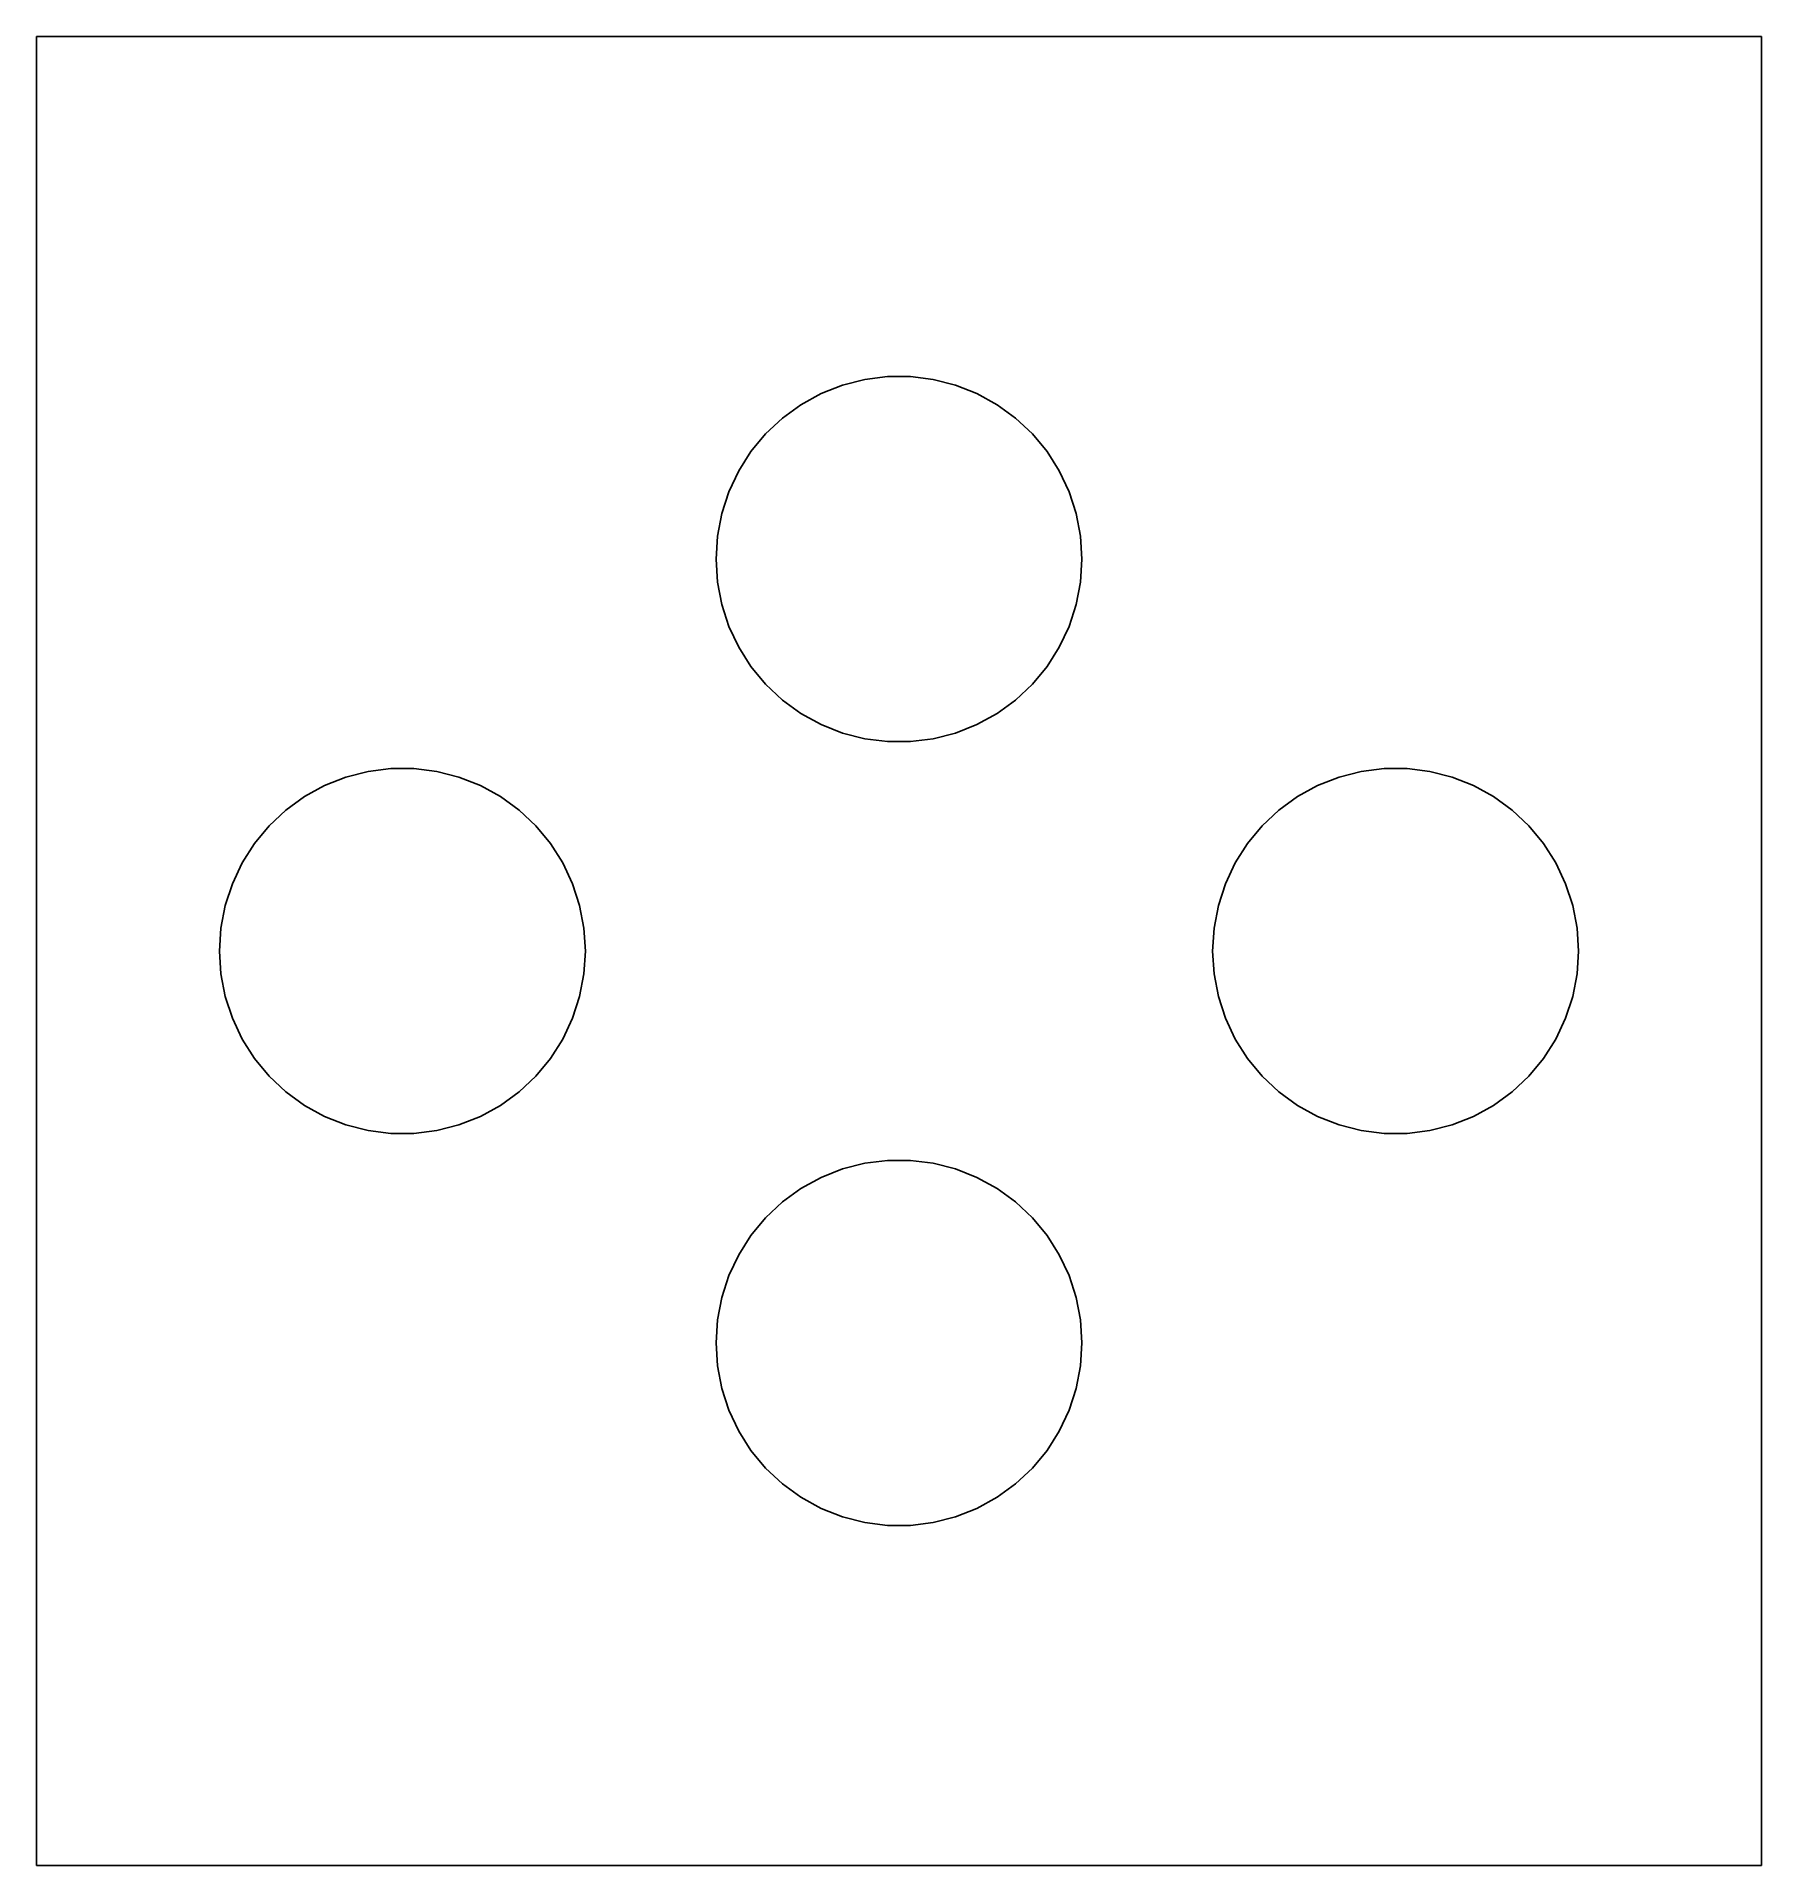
# Model space of a CAD drawing. Header units: metres. Extents: x 0 to 33, y -17.5 to 17.5.
import ezdxf

# ---------------------------------------------------------------- set-up
doc = ezdxf.new("R2010")
doc.units = ezdxf.units.M

msp = doc.modelspace()

# ---------------------------------------------------------------- linework, layer by layer
for p, q in [((33, 17.5), (0, 17.5)), ((0, 17.5), (0, -17.5)), ((33, -17.5), (33, 17.5)), ((15.4184, 10.8287), (15.8442, 10.938)), ((15.8442, 10.938), (16.2802, 10.9931)), ((16.2802, 10.9931), (16.7198, 10.9931)), ((16.7198, 10.9931), (17.1558, 10.938)), ((17.1558, 10.938), (17.5816, 10.8287)), ((14.6246, 10.4551), (15.0098, 10.6669)), ((15.0098, 10.6669), (15.4184, 10.8287)), ((17.5816, 10.8287), (17.9902, 10.6669)), ((17.9902, 10.6669), (18.3754, 10.4551)), ((13.9486, 9.8959), (14.269, 10.1968)), ((14.269, 10.1968), (14.6246, 10.4551)), ((18.3754, 10.4551), (18.731, 10.1968)), ((18.731, 10.1968), (19.0514, 9.8959)), ((13.6684, 9.55724), (13.9486, 9.8959)), ((19.0514, 9.8959), (19.3316, 9.55724)), ((13.4329, 9.18613), (13.6684, 9.55724)), ((19.3316, 9.55724), (19.5671, 9.18613)), ((13.2458, 8.78842), (13.4329, 9.18613)), ((19.5671, 9.18613), (19.7542, 8.78842)), ((13.11, 8.37041), (13.2458, 8.78842)), ((19.7542, 8.78842), (19.89, 8.37041)), ((13.0276, 7.93866), (13.11, 8.37041)), ((19.89, 8.37041), (19.9724, 7.93866)), ((13, 7.5), (13.0276, 7.93866)), ((19.9724, 7.93866), (20, 7.5)), ((13.0276, 7.06133), (13, 7.5)), ((20, 7.5), (19.9724, 7.06133)), ((13.11, 6.62958), (13.0276, 7.06133)), ((19.9724, 7.06133), (19.89, 6.62958)), ((13.2458, 6.21156), (13.11, 6.62958)), ((19.89, 6.62958), (19.7542, 6.21156)), ((13.4329, 5.81386), (13.2458, 6.21156)), ((19.7542, 6.21156), (19.5671, 5.81386)), ((13.6684, 5.44275), (13.4329, 5.81386)), ((19.5671, 5.81386), (19.3316, 5.44275)), ((13.9486, 5.10408), (13.6684, 5.44275)), ((19.3316, 5.44275), (19.0514, 5.10408)), ((14.269, 4.80319), (13.9486, 5.10408)), ((19.0514, 5.10408), (18.731, 4.80319)), ((14.6246, 4.54485), (14.269, 4.80319)), ((18.731, 4.80319), (18.3754, 4.54485)), ((15.0098, 4.3331), (14.6246, 4.54485)), ((15.4184, 4.1713), (15.0098, 4.3331)), ((17.9902, 4.3331), (17.5816, 4.1713)), ((18.3754, 4.54485), (17.9902, 4.3331)), ((15.8442, 4.06198), (15.4184, 4.1713)), ((16.2802, 4.0069), (15.8442, 4.06198)), ((16.7198, 4.0069), (16.2802, 4.0069)), ((17.1558, 4.06198), (16.7198, 4.0069)), ((17.5816, 4.1713), (17.1558, 4.06198)), ((5.1246, 2.95514), (5.50977, 3.16689)), ((5.50977, 3.16689), (5.91843, 3.32869)), ((5.91843, 3.32869), (6.34416, 3.438)), ((6.34416, 3.438), (6.78023, 3.49309)), ((6.78023, 3.49309), (7.21976, 3.49309)), ((7.21976, 3.49309), (7.65582, 3.438)), ((7.65582, 3.438), (8.08156, 3.32869)), ((8.08156, 3.32869), (8.49022, 3.16689)), ((8.49022, 3.16689), (8.87538, 2.95514)), ((24.1246, 2.95514), (24.5098, 3.16689)), ((24.5098, 3.16689), (24.9184, 3.32869)), ((24.9184, 3.32869), (25.3442, 3.438)), ((25.3442, 3.438), (25.7802, 3.49309)), ((25.7802, 3.49309), (26.2198, 3.49309)), ((26.2198, 3.49309), (26.6558, 3.438)), ((26.6558, 3.438), (27.0816, 3.32869)), ((27.0816, 3.32869), (27.4902, 3.16689)), ((27.4902, 3.16689), (27.8754, 2.95514)), ((4.76901, 2.69679), (5.1246, 2.95514)), ((8.87538, 2.95514), (9.23097, 2.69679)), ((23.769, 2.69679), (24.1246, 2.95514)), ((27.8754, 2.95514), (28.231, 2.69679)), ((4.44861, 2.3959), (4.76901, 2.69679)), ((9.23097, 2.69679), (9.55138, 2.3959)), ((23.4486, 2.3959), (23.769, 2.69679)), ((28.231, 2.69679), (28.5514, 2.3959)), ((4.16843, 2.05724), (4.44861, 2.3959)), ((9.55138, 2.3959), (9.83156, 2.05724)), ((23.1684, 2.05724), (23.4486, 2.3959)), ((28.5514, 2.3959), (28.8316, 2.05724)), ((3.93292, 1.68613), (4.16843, 2.05724)), ((9.83156, 2.05724), (10.0671, 1.68613)), ((22.9329, 1.68613), (23.1684, 2.05724)), ((28.8316, 2.05724), (29.0671, 1.68613)), ((3.74577, 1.28842), (3.93292, 1.68613)), ((10.0671, 1.68613), (10.2542, 1.28842)), ((22.7458, 1.28842), (22.9329, 1.68613)), ((29.0671, 1.68613), (29.2542, 1.28842)), ((3.60995, 0.87041), (3.74577, 1.28842)), ((10.2542, 1.28842), (10.39, 0.87041)), ((22.61, 0.87041), (22.7458, 1.28842)), ((29.2542, 1.28842), (29.39, 0.87041)), ((3.52759, 0.43866), (3.60995, 0.87041)), ((10.39, 0.87041), (10.4724, 0.43866)), ((22.5276, 0.43866), (22.61, 0.87041)), ((29.39, 0.87041), (29.4724, 0.43866)), ((3.5, 0), (3.52759, 0.43866)), ((10.4724, 0.43866), (10.5, 0)), ((22.5, 0), (22.5276, 0.43866)), ((29.4724, 0.43866), (29.5, 0)), ((3.52759, -0.43866), (3.5, 0)), ((10.5, 0), (10.4724, -0.43866)), ((22.5276, -0.43866), (22.5, 0)), ((29.5, 0), (29.4724, -0.43866)), ((3.60995, -0.87041), (3.52759, -0.43866)), ((10.4724, -0.43866), (10.39, -0.87041)), ((22.61, -0.87041), (22.5276, -0.43866)), ((29.4724, -0.43866), (29.39, -0.87041)), ((3.74577, -1.28842), (3.60995, -0.87041)), ((10.39, -0.87041), (10.2542, -1.28842)), ((22.7458, -1.28842), (22.61, -0.87041)), ((29.39, -0.87041), (29.2542, -1.28842)), ((3.93292, -1.68613), (3.74577, -1.28842)), ((10.2542, -1.28842), (10.0671, -1.68613)), ((22.9329, -1.68613), (22.7458, -1.28842)), ((29.2542, -1.28842), (29.0671, -1.68613)), ((4.16843, -2.05724), (3.93292, -1.68613)), ((10.0671, -1.68613), (9.83156, -2.05724)), ((23.1684, -2.05724), (22.9329, -1.68613)), ((29.0671, -1.68613), (28.8316, -2.05724)), ((4.44861, -2.3959), (4.16843, -2.05724)), ((9.83156, -2.05724), (9.55138, -2.3959)), ((23.4486, -2.3959), (23.1684, -2.05724)), ((28.8316, -2.05724), (28.5514, -2.3959)), ((4.76901, -2.69679), (4.44861, -2.3959)), ((9.55138, -2.3959), (9.23097, -2.69679)), ((23.769, -2.69679), (23.4486, -2.3959)), ((28.5514, -2.3959), (28.231, -2.69679)), ((5.1246, -2.95514), (4.76901, -2.69679)), ((9.23097, -2.69679), (8.87538, -2.95514)), ((24.1246, -2.95514), (23.769, -2.69679)), ((28.231, -2.69679), (27.8754, -2.95514)), ((5.50977, -3.16689), (5.1246, -2.95514)), ((8.87538, -2.95514), (8.49022, -3.16689)), ((24.5098, -3.16689), (24.1246, -2.95514)), ((27.8754, -2.95514), (27.4902, -3.16689)), ((5.91843, -3.32869), (5.50977, -3.16689)), ((6.34416, -3.438), (5.91843, -3.32869)), ((6.78023, -3.49309), (6.34416, -3.438)), ((7.21976, -3.49309), (6.78023, -3.49309)), ((7.65582, -3.438), (7.21976, -3.49309)), ((8.08156, -3.32869), (7.65582, -3.438)), ((8.49022, -3.16689), (8.08156, -3.32869)), ((24.9184, -3.32869), (24.5098, -3.16689)), ((25.3442, -3.438), (24.9184, -3.32869)), ((25.7802, -3.49309), (25.3442, -3.438)), ((26.2198, -3.49309), (25.7802, -3.49309)), ((26.6558, -3.438), (26.2198, -3.49309)), ((27.0816, -3.32869), (26.6558, -3.438)), ((27.4902, -3.16689), (27.0816, -3.32869)), ((15.0098, -4.3331), (15.4184, -4.1713)), ((15.4184, -4.1713), (15.8442, -4.06198)), ((15.8442, -4.06198), (16.2802, -4.0069)), ((16.2802, -4.0069), (16.7198, -4.0069)), ((16.7198, -4.0069), (17.1558, -4.06198)), ((17.1558, -4.06198), (17.5816, -4.1713)), ((17.5816, -4.1713), (17.9902, -4.3331)), ((14.269, -4.80319), (14.6246, -4.54485)), ((14.6246, -4.54485), (15.0098, -4.3331)), ((17.9902, -4.3331), (18.3754, -4.54485)), ((18.3754, -4.54485), (18.731, -4.80319)), ((13.9486, -5.10408), (14.269, -4.80319)), ((18.731, -4.80319), (19.0514, -5.10408)), ((13.6684, -5.44275), (13.9486, -5.10408)), ((19.0514, -5.10408), (19.3316, -5.44275)), ((13.4329, -5.81386), (13.6684, -5.44275)), ((19.3316, -5.44275), (19.5671, -5.81386)), ((13.2458, -6.21156), (13.4329, -5.81386)), ((19.5671, -5.81386), (19.7542, -6.21156)), ((13.11, -6.62958), (13.2458, -6.21156)), ((19.7542, -6.21156), (19.89, -6.62958)), ((13.0276, -7.06133), (13.11, -6.62958)), ((19.89, -6.62958), (19.9724, -7.06133)), ((13, -7.5), (13.0276, -7.06133)), ((19.9724, -7.06133), (20, -7.5)), ((13.0276, -7.93866), (13, -7.5)), ((20, -7.5), (19.9724, -7.93866)), ((13.11, -8.37041), (13.0276, -7.93866)), ((19.9724, -7.93866), (19.89, -8.37041)), ((13.2458, -8.78842), (13.11, -8.37041)), ((19.89, -8.37041), (19.7542, -8.78842)), ((13.4329, -9.18613), (13.2458, -8.78842)), ((19.7542, -8.78842), (19.5671, -9.18613)), ((13.6684, -9.55724), (13.4329, -9.18613)), ((19.5671, -9.18613), (19.3316, -9.55724)), ((13.9486, -9.8959), (13.6684, -9.55724)), ((19.3316, -9.55724), (19.0514, -9.8959)), ((14.269, -10.1968), (13.9486, -9.8959)), ((19.0514, -9.8959), (18.731, -10.1968)), ((14.6246, -10.4551), (14.269, -10.1968)), ((15.0098, -10.6669), (14.6246, -10.4551)), ((18.3754, -10.4551), (17.9902, -10.6669)), ((18.731, -10.1968), (18.3754, -10.4551)), ((15.4184, -10.8287), (15.0098, -10.6669)), ((15.8442, -10.938), (15.4184, -10.8287)), ((17.5816, -10.8287), (17.1558, -10.938)), ((17.9902, -10.6669), (17.5816, -10.8287)), ((16.2802, -10.9931), (15.8442, -10.938)), ((16.7198, -10.9931), (16.2802, -10.9931)), ((17.1558, -10.938), (16.7198, -10.9931)), ((0, -17.5), (33, -17.5))]:
    msp.add_line(p, q)

doc.saveas('drawing.dxf')
